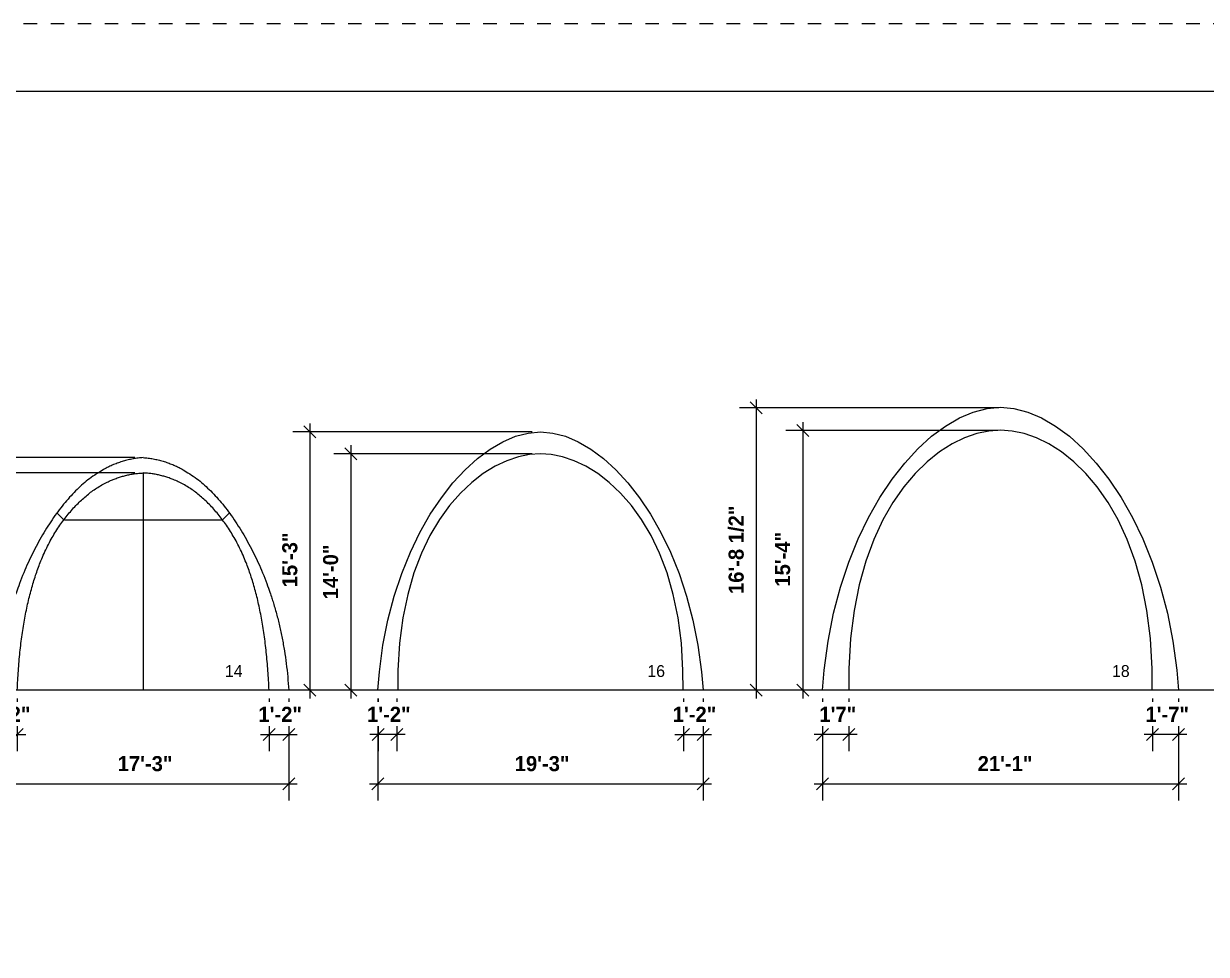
# Model space of a CAD drawing. Header units: inches. Extents: x -101.2 to -65.2, y -5883.2 to -5859.2.
# Drawn here: x -83.15 to -74.4, y -5866.11 to -5859.23 of the extents above; entities that cross this region are included whole.
import ezdxf

# ---------------------------------------------------------------- set-up
doc = ezdxf.new("R2010")
doc.units = ezdxf.units.IN
doc.header["$LTSCALE"] = 0.2
doc.header["$MEASUREMENT"] = 0
doc.header["$PDMODE"] = 1
doc.header["$PDSIZE"] = -2
doc.linetypes.add('STYLE_11', pattern=[0.46875, 0.3125, -0.15625])
doc.layers.get('0').update_dxf_attribs({"lineweight": 0})
for name, color, linetype, lineweight in [('ARCHES', 7, 'Continuous', 0), ('Dimension', 7, 'Continuous', 0), ('None', 7, 'Continuous', 0)]:
    doc.layers.add(name, color=color, linetype=linetype, lineweight=lineweight)
doc.styles.add('CityBlueprint', font='cityb___.ttf')
doc.styles.add('Tw Cen MT', font='')
doc.styles.get('Tw Cen MT').set_extended_font_data('Tw Cen MT')
doc.dimstyles.new('Arch', dxfattribs={"dimtxt": 0.111581, "dimasz": 0.088379, "dimexe": 0.125, "dimexo": 0.0625, "dimgap": 0.0625, "dimtad": 1, "dimdec": 3, "dimzin": 15, "dimdsep": 46, "dimlunit": 4, "dimtxsty": 'CityBlueprint', "dimblk": 'VW_SLASH', "dimcen": 0, "dimdle": 0.0625, "dimazin": 0, "dimtfac": 1, "dimtdec": 3, "dimtix": 1, "dimtmove": 0, "dimatfit": 0, "dimldrblk": 'VW_FILLEDARROW', "dimfxl": 1, "dimfrac": 2, "dimtolj": 1, "dimtzin": 15, "dimarcsym": 0})

# ---------------------------------------------------------------- blocks, each defined once
blk = doc.blocks.new('Group')
at = {"layer": 'None', "color": 2, "linetype": 'STYLE_11', "lineweight": 0}
blk.add_lwpolyline([(-27.7379, 20.5534), (8.2621, 20.5534), (8.2621, -3.4466), (-27.7379, -3.4466)], close=True, dxfattribs=at)
at = {"layer": 'None', "color": 8, "linetype": 'Continuous', "lineweight": 0}
blk.add_lwpolyline([(-26.7379, 20.0534), (6.0121, 20.0534), (6.0121, -2.9466), (-26.7379, -2.9466)], close=True, dxfattribs=at)
blk = doc.blocks.new('Group-1')
at = {"layer": 'None', "color": 4}
blk.add_blockref('Group', (0, 0), dxfattribs=at)
blk = doc.blocks.new('*D35')
at = {"layer": 'Defpoints', "color": 0, "lineweight": 0, "transparency": 16777216}
for p in [(-953.38, 1500.04), (-746.57, 1500.04), (-953.38, 1433.54)]:
    blk.add_point(p, dxfattribs=at)
at = {"layer": 'Dimension', "color": 0, "linetype": 'Continuous', "lineweight": -2, "transparency": 16777216}
for p, q in [((-953.38, 1494.04), (-953.38, 1421.54)), ((-746.57, 1494.04), (-746.57, 1421.54)), ((-959.38, 1433.54), (-953.38, 1433.54)), ((-953.38, 1433.54), (-746.57, 1433.54)), ((-746.57, 1433.54), (-740.57, 1433.54))]:
    blk.add_line(p, q, dxfattribs=at)
at = {"layer": 'Dimension', "color": 7, "linetype": 'Continuous', "lineweight": -2, "transparency": 16777216}
for p, q in [((-949.14, 1437.78), (-957.62, 1429.29)), ((-750.81, 1429.29), (-742.33, 1437.78))]:
    blk.add_line(p, q, dxfattribs=at)
at = {"color": 0, "linetype": 'Continuous', "lineweight": -2, "transparency": 16777216}
blk.add_wipeout([(-868.04, 1439.54), (-831.91, 1439.54), (-831.91, 1456.6), (-868.04, 1456.6)], dxfattribs=at).dxf.layer = 'Dimension'
at = {"layer": 'Dimension', "color": 0, "transparency": 16777216, "insert": (-868.04, 1453.18), "char_height": 10.712, "attachment_point": 1, "line_spacing_factor": 0.959794, "style": 'CityBlueprint'}
blk.add_mtext('17\'-3"', dxfattribs=at)
blk = doc.blocks.new('VW_FILLEDARROW')
at = {"color": 0, "lineweight": -2}
blk.add_solid([(0, 0), (0, 0), (0, 0)], dxfattribs=at)
blk = doc.blocks.new('VW_SLASH')
at = {"color": 0, "linetype": 'ByBlock', "lineweight": -2}
blk.add_line((0, 0), (-1, 0), dxfattribs=at)
at = {"color": 7, "linetype": 'ByBlock', "lineweight": -2}
blk.add_line((0, 0), (0, 0), dxfattribs=at)
blk = doc.blocks.new('*D36')
at = {"layer": 'Defpoints', "color": 0, "lineweight": 0, "transparency": 16777216}
for p in [(-953.38, 1500.04), (-939.38, 1500.04), (-953.38, 1468.54)]:
    blk.add_point(p, dxfattribs=at)
at = {"layer": 'Dimension', "color": 0, "linetype": 'Continuous', "lineweight": -2, "transparency": 16777216}
for p, q in [((-953.38, 1494.04), (-953.38, 1456.54)), ((-939.38, 1494.04), (-939.38, 1456.54)), ((-959.38, 1468.54), (-953.38, 1468.54)), ((-953.38, 1468.54), (-939.38, 1468.54)), ((-939.38, 1468.54), (-933.38, 1468.54))]:
    blk.add_line(p, q, dxfattribs=at)
at = {"layer": 'Dimension', "color": 7, "linetype": 'Continuous', "lineweight": -2, "transparency": 16777216}
for p, q in [((-949.14, 1472.78), (-957.62, 1464.29)), ((-943.62, 1464.29), (-935.14, 1472.78))]:
    blk.add_line(p, q, dxfattribs=at)
at = {"color": 0, "linetype": 'Continuous', "lineweight": -2, "transparency": 16777216}
blk.add_wipeout([(-960.92, 1474.54), (-931.85, 1474.54), (-931.85, 1491.6), (-960.92, 1491.6)], dxfattribs=at).dxf.layer = 'Dimension'
at = {"layer": 'Dimension', "color": 0, "transparency": 16777216, "insert": (-960.92, 1488.18), "char_height": 10.712, "attachment_point": 1, "line_spacing_factor": 0.959794, "style": 'CityBlueprint'}
blk.add_mtext('1\'-2"', dxfattribs=at)
blk = doc.blocks.new('*D37')
at = {"layer": 'Defpoints', "color": 0, "lineweight": 0, "transparency": 16777216}
for p in [(-760.57, 1500.04), (-746.57, 1500.04), (-760.57, 1468.54)]:
    blk.add_point(p, dxfattribs=at)
at = {"layer": 'Dimension', "color": 0, "linetype": 'Continuous', "lineweight": -2, "transparency": 16777216}
for p, q in [((-760.57, 1494.04), (-760.57, 1456.54)), ((-746.57, 1494.04), (-746.57, 1456.54)), ((-766.57, 1468.54), (-760.57, 1468.54)), ((-760.57, 1468.54), (-746.57, 1468.54)), ((-746.57, 1468.54), (-740.57, 1468.54))]:
    blk.add_line(p, q, dxfattribs=at)
at = {"layer": 'Dimension', "color": 7, "linetype": 'Continuous', "lineweight": -2, "transparency": 16777216}
for p, q in [((-756.33, 1472.78), (-764.81, 1464.29)), ((-750.81, 1464.29), (-742.33, 1472.78))]:
    blk.add_line(p, q, dxfattribs=at)
at = {"color": 0, "linetype": 'Continuous', "lineweight": -2, "transparency": 16777216}
blk.add_wipeout([(-768.1, 1474.54), (-739.04, 1474.54), (-739.04, 1491.6), (-768.1, 1491.6)], dxfattribs=at).dxf.layer = 'Dimension'
at = {"layer": 'Dimension', "color": 0, "transparency": 16777216, "insert": (-768.1, 1488.18), "char_height": 10.712, "attachment_point": 1, "line_spacing_factor": 0.959794, "style": 'CityBlueprint'}
blk.add_mtext('1\'-2"', dxfattribs=at)
blk = doc.blocks.new('*D38')
at = {"layer": 'Defpoints', "color": 0, "lineweight": 0, "transparency": 16777216}
for p in [(-849.98, 1665.1), (-993.56, 1500.04), (-953.38, 1500.04)]:
    blk.add_point(p, dxfattribs=at)
at = {"layer": 'Dimension', "color": 0, "linetype": 'Continuous', "lineweight": -2, "transparency": 16777216}
for p, q in [((-855.98, 1665.1), (-1005.56, 1665.1)), ((-993.56, 1665.1), (-993.56, 1671.1)), ((-993.56, 1500.04), (-993.56, 1665.1)), ((-959.38, 1500.04), (-1005.56, 1500.04)), ((-993.56, 1494.04), (-993.56, 1500.04))]:
    blk.add_line(p, q, dxfattribs=at)
at = {"layer": 'Dimension', "color": 7, "linetype": 'Continuous', "lineweight": -2, "transparency": 16777216}
for p, q in [((-989.31, 1660.85), (-997.8, 1669.34)), ((-997.8, 1504.28), (-989.31, 1495.79))]:
    blk.add_line(p, q, dxfattribs=at)
at = {"color": 0, "linetype": 'Continuous', "lineweight": -2, "transparency": 16777216}
blk.add_wipeout([(-999.56, 1564.3), (-999.56, 1600.83), (-1016.62, 1600.83), (-1016.62, 1564.3)], dxfattribs=at).dxf.layer = 'Dimension'
at = {"layer": 'Dimension', "color": 0, "transparency": 16777216, "insert": (-1013.2, 1564.3), "char_height": 10.712, "attachment_point": 1, "rotation": 90, "line_spacing_factor": 0.959794, "style": 'CityBlueprint'}
blk.add_mtext('13\'-9"', dxfattribs=at)
blk = doc.blocks.new('*D39')
at = {"layer": 'Defpoints', "color": 0, "lineweight": 0, "transparency": 16777216}
for p in [(-965.56, 1654.17), (-849.98, 1654.17), (-953.38, 1500.04)]:
    blk.add_point(p, dxfattribs=at)
at = {"layer": 'Dimension', "color": 7, "linetype": 'Continuous', "lineweight": -2, "transparency": 16777216}
for p, q in [((-961.31, 1649.92), (-969.8, 1658.41)), ((-969.8, 1504.28), (-961.31, 1495.79))]:
    blk.add_line(p, q, dxfattribs=at)
at = {"layer": 'Dimension', "color": 0, "linetype": 'Continuous', "lineweight": -2, "transparency": 16777216}
for p, q in [((-965.56, 1660.17), (-965.56, 1654.17)), ((-855.98, 1654.17), (-977.56, 1654.17)), ((-965.56, 1654.17), (-965.56, 1500.04)), ((-959.38, 1500.04), (-977.56, 1500.04)), ((-965.56, 1500.04), (-965.56, 1494.04))]:
    blk.add_line(p, q, dxfattribs=at)
at = {"color": 0, "linetype": 'Continuous', "lineweight": -2, "transparency": 16777216}
blk.add_wipeout([(-971.56, 1555.83), (-971.56, 1598.37), (-988.62, 1598.37), (-988.62, 1555.83)], dxfattribs=at).dxf.layer = 'Dimension'
at = {"layer": 'Dimension', "color": 0, "transparency": 16777216, "insert": (-985.2, 1555.83), "char_height": 10.712, "attachment_point": 1, "rotation": 90, "line_spacing_factor": 0.959794, "style": 'CityBlueprint'}
blk.add_mtext('12\'-10"', dxfattribs=at)
blk = doc.blocks.new('*D40')
at = {"layer": 'Defpoints', "color": 0, "lineweight": 0, "transparency": 16777216}
for p in [(-683.29, 1500.04), (-452.31, 1500.04), (-683.29, 1433.54)]:
    blk.add_point(p, dxfattribs=at)
at = {"layer": 'Dimension', "color": 0, "linetype": 'Continuous', "lineweight": -2, "transparency": 16777216}
for p, q in [((-683.29, 1494.04), (-683.29, 1421.54)), ((-452.31, 1494.04), (-452.31, 1421.54)), ((-689.29, 1433.54), (-683.29, 1433.54)), ((-683.29, 1433.54), (-452.31, 1433.54)), ((-452.31, 1433.54), (-446.31, 1433.54))]:
    blk.add_line(p, q, dxfattribs=at)
at = {"layer": 'Dimension', "color": 7, "linetype": 'Continuous', "lineweight": -2, "transparency": 16777216}
for p, q in [((-679.05, 1437.78), (-687.53, 1429.29)), ((-456.55, 1429.29), (-448.07, 1437.78))]:
    blk.add_line(p, q, dxfattribs=at)
at = {"color": 0, "linetype": 'Continuous', "lineweight": -2, "transparency": 16777216}
blk.add_wipeout([(-586.07, 1439.54), (-549.54, 1439.54), (-549.54, 1456.6), (-586.07, 1456.6)], dxfattribs=at).dxf.layer = 'Dimension'
at = {"layer": 'Dimension', "color": 0, "transparency": 16777216, "insert": (-586.07, 1453.18), "char_height": 10.712, "attachment_point": 1, "line_spacing_factor": 0.959794, "style": 'CityBlueprint'}
blk.add_mtext('19\'-3"', dxfattribs=at)
blk = doc.blocks.new('*D41')
at = {"layer": 'Defpoints', "color": 0, "lineweight": 0, "transparency": 16777216}
for p in [(-683.05, 1500.04), (-669.79, 1500.04), (-669.79, 1468.54)]:
    blk.add_point(p, dxfattribs=at)
at = {"layer": 'Dimension', "color": 0, "linetype": 'Continuous', "lineweight": -2, "transparency": 16777216}
for p, q in [((-683.05, 1494.04), (-683.05, 1456.54)), ((-669.79, 1494.04), (-669.79, 1456.54)), ((-683.05, 1468.54), (-689.05, 1468.54)), ((-669.79, 1468.54), (-683.05, 1468.54)), ((-663.79, 1468.54), (-669.79, 1468.54))]:
    blk.add_line(p, q, dxfattribs=at)
at = {"layer": 'Dimension', "color": 7, "linetype": 'Continuous', "lineweight": -2, "transparency": 16777216}
for p, q in [((-678.81, 1472.78), (-687.29, 1464.29)), ((-674.03, 1464.29), (-665.55, 1472.78))]:
    blk.add_line(p, q, dxfattribs=at)
at = {"color": 0, "linetype": 'Continuous', "lineweight": -2, "transparency": 16777216}
blk.add_wipeout([(-690.95, 1474.54), (-661.89, 1474.54), (-661.89, 1491.6), (-690.95, 1491.6)], dxfattribs=at).dxf.layer = 'Dimension'
at = {"layer": 'Dimension', "color": 0, "transparency": 16777216, "insert": (-690.95, 1488.18), "char_height": 10.712, "attachment_point": 1, "line_spacing_factor": 0.959794, "style": 'CityBlueprint'}
blk.add_mtext('1\'-2"', dxfattribs=at)
blk = doc.blocks.new('*D42')
at = {"layer": 'Defpoints', "color": 0, "lineweight": 0, "transparency": 16777216}
for p in [(-466.31, 1500.04), (-452.31, 1500.04), (-466.31, 1468.54)]:
    blk.add_point(p, dxfattribs=at)
at = {"layer": 'Dimension', "color": 0, "linetype": 'Continuous', "lineweight": -2, "transparency": 16777216}
for p, q in [((-466.31, 1494.04), (-466.31, 1456.54)), ((-452.31, 1494.04), (-452.31, 1456.54)), ((-472.31, 1468.54), (-466.31, 1468.54)), ((-466.31, 1468.54), (-452.31, 1468.54)), ((-452.31, 1468.54), (-446.31, 1468.54))]:
    blk.add_line(p, q, dxfattribs=at)
at = {"layer": 'Dimension', "color": 7, "linetype": 'Continuous', "lineweight": -2, "transparency": 16777216}
for p, q in [((-462.07, 1472.78), (-470.56, 1464.29)), ((-456.55, 1464.29), (-448.07, 1472.78))]:
    blk.add_line(p, q, dxfattribs=at)
at = {"color": 0, "linetype": 'Continuous', "lineweight": -2, "transparency": 16777216}
blk.add_wipeout([(-473.85, 1474.54), (-444.78, 1474.54), (-444.78, 1491.6), (-473.85, 1491.6)], dxfattribs=at).dxf.layer = 'Dimension'
at = {"layer": 'Dimension', "color": 0, "transparency": 16777216, "insert": (-473.85, 1488.18), "char_height": 10.712, "attachment_point": 1, "line_spacing_factor": 0.959794, "style": 'CityBlueprint'}
blk.add_mtext('1\'-2"', dxfattribs=at)
blk = doc.blocks.new('*D43')
at = {"layer": 'Defpoints', "color": 0, "lineweight": 0, "transparency": 16777216}
for p in [(-731.56, 1683.29), (-567.8, 1683.29), (-683.29, 1500.04)]:
    blk.add_point(p, dxfattribs=at)
at = {"layer": 'Dimension', "color": 0, "linetype": 'Continuous', "lineweight": -2, "transparency": 16777216}
for p, q in [((-731.56, 1689.29), (-731.56, 1683.29)), ((-573.8, 1683.29), (-743.56, 1683.29)), ((-731.56, 1683.29), (-731.56, 1500.04)), ((-689.29, 1500.04), (-743.56, 1500.04)), ((-731.56, 1500.04), (-731.56, 1494.04))]:
    blk.add_line(p, q, dxfattribs=at)
at = {"layer": 'Dimension', "color": 7, "linetype": 'Continuous', "lineweight": -2, "transparency": 16777216}
for p, q in [((-727.31, 1679.05), (-735.8, 1687.53)), ((-735.8, 1504.28), (-727.31, 1495.79))]:
    blk.add_line(p, q, dxfattribs=at)
at = {"color": 0, "linetype": 'Continuous', "lineweight": -2, "transparency": 16777216}
blk.add_wipeout([(-737.56, 1573), (-737.56, 1610.33), (-754.62, 1610.33), (-754.62, 1573)], dxfattribs=at).dxf.layer = 'Dimension'
at = {"layer": 'Dimension', "color": 0, "transparency": 16777216, "insert": (-751.2, 1573), "char_height": 10.712, "attachment_point": 1, "rotation": 90, "line_spacing_factor": 0.959794, "style": 'CityBlueprint'}
blk.add_mtext('15\'-3"', dxfattribs=at)
blk = doc.blocks.new('*D44')
at = {"layer": 'Defpoints', "color": 0, "lineweight": 0, "transparency": 16777216}
for p in [(-702.56, 1667.81), (-567.8, 1667.81), (-683.29, 1500.04)]:
    blk.add_point(p, dxfattribs=at)
at = {"layer": 'Dimension', "color": 7, "linetype": 'Continuous', "lineweight": -2, "transparency": 16777216}
for p, q in [((-698.31, 1663.56), (-706.8, 1672.05)), ((-706.8, 1504.28), (-698.31, 1495.79))]:
    blk.add_line(p, q, dxfattribs=at)
at = {"layer": 'Dimension', "color": 0, "linetype": 'Continuous', "lineweight": -2, "transparency": 16777216}
for p, q in [((-702.56, 1673.81), (-702.56, 1667.81)), ((-573.8, 1667.81), (-714.56, 1667.81)), ((-702.56, 1667.81), (-702.56, 1500.04)), ((-689.29, 1500.04), (-714.56, 1500.04)), ((-702.56, 1500.04), (-702.56, 1494.04))]:
    blk.add_line(p, q, dxfattribs=at)
at = {"color": 0, "linetype": 'Continuous', "lineweight": -2, "transparency": 16777216}
blk.add_wipeout([(-708.56, 1564.45), (-708.56, 1603.39), (-725.62, 1603.39), (-725.62, 1564.45)], dxfattribs=at).dxf.layer = 'Dimension'
at = {"layer": 'Dimension', "color": 0, "transparency": 16777216, "insert": (-722.2, 1564.45), "char_height": 10.712, "attachment_point": 1, "rotation": 90, "line_spacing_factor": 0.959794, "style": 'CityBlueprint'}
blk.add_mtext('14\'-0"', dxfattribs=at)
blk = doc.blocks.new('*D45')
at = {"layer": 'Defpoints', "color": 0, "lineweight": 0, "transparency": 16777216}
for p in [(-414.56, 1700.4), (-236.32, 1700.4), (-367.5, 1500.04)]:
    blk.add_point(p, dxfattribs=at)
at = {"layer": 'Dimension', "color": 0, "linetype": 'Continuous', "lineweight": -2, "transparency": 16777216}
for p, q in [((-414.56, 1706.4), (-414.56, 1700.4)), ((-242.32, 1700.4), (-426.56, 1700.4)), ((-414.56, 1700.4), (-414.56, 1500.04)), ((-373.5, 1500.04), (-426.56, 1500.04)), ((-414.56, 1500.04), (-414.56, 1494.04))]:
    blk.add_line(p, q, dxfattribs=at)
at = {"layer": 'Dimension', "color": 7, "linetype": 'Continuous', "lineweight": -2, "transparency": 16777216}
for p, q in [((-410.31, 1696.16), (-418.8, 1704.64)), ((-418.8, 1504.28), (-410.31, 1495.79))]:
    blk.add_line(p, q, dxfattribs=at)
at = {"color": 0, "linetype": 'Continuous', "lineweight": -2, "transparency": 16777216}
blk.add_wipeout([(-420.56, 1568.22), (-420.56, 1632.22), (-437.62, 1632.22), (-437.62, 1568.22)], dxfattribs=at).dxf.layer = 'Dimension'
at = {"layer": 'Dimension', "color": 0, "transparency": 16777216, "insert": (-434.2, 1568.22), "char_height": 10.712, "attachment_point": 1, "rotation": 90, "line_spacing_factor": 0.959794, "style": 'CityBlueprint'}
blk.add_mtext('16\'-8 1/2"', dxfattribs=at)
blk = doc.blocks.new('*D46')
at = {"layer": 'Defpoints', "color": 0, "lineweight": 0, "transparency": 16777216}
for p in [(-381.56, 1684.24), (-237.01, 1684.24), (-367.5, 1500.04)]:
    blk.add_point(p, dxfattribs=at)
at = {"layer": 'Dimension', "color": 7, "linetype": 'Continuous', "lineweight": -2, "transparency": 16777216}
for p, q in [((-377.31, 1680), (-385.8, 1688.48)), ((-385.8, 1504.28), (-377.31, 1495.79))]:
    blk.add_line(p, q, dxfattribs=at)
at = {"layer": 'Dimension', "color": 0, "linetype": 'Continuous', "lineweight": -2, "transparency": 16777216}
for p, q in [((-381.56, 1690.24), (-381.56, 1684.24)), ((-243.01, 1684.24), (-393.56, 1684.24)), ((-381.56, 1684.24), (-381.56, 1500.04)), ((-373.5, 1500.04), (-393.56, 1500.04)), ((-381.56, 1500.04), (-381.56, 1494.04))]:
    blk.add_line(p, q, dxfattribs=at)
at = {"color": 0, "linetype": 'Continuous', "lineweight": -2, "transparency": 16777216}
blk.add_wipeout([(-387.56, 1573.47), (-387.56, 1610.8), (-404.62, 1610.8), (-404.62, 1573.47)], dxfattribs=at).dxf.layer = 'Dimension'
at = {"layer": 'Dimension', "color": 0, "transparency": 16777216, "insert": (-401.2, 1573.47), "char_height": 10.712, "attachment_point": 1, "rotation": 90, "line_spacing_factor": 0.959794, "style": 'CityBlueprint'}
blk.add_mtext('15\'-4"', dxfattribs=at)
blk = doc.blocks.new('*D47')
at = {"layer": 'Defpoints', "color": 0, "lineweight": 0, "transparency": 16777216}
for p in [(-367.5, 1500.04), (-114.71, 1500.04), (-367.5, 1433.54)]:
    blk.add_point(p, dxfattribs=at)
at = {"layer": 'Dimension', "color": 0, "linetype": 'Continuous', "lineweight": -2, "transparency": 16777216}
for p, q in [((-367.5, 1494.04), (-367.5, 1421.54)), ((-114.71, 1494.04), (-114.71, 1421.54)), ((-373.5, 1433.54), (-367.5, 1433.54)), ((-367.5, 1433.54), (-114.71, 1433.54)), ((-114.71, 1433.54), (-108.71, 1433.54))]:
    blk.add_line(p, q, dxfattribs=at)
at = {"layer": 'Dimension', "color": 7, "linetype": 'Continuous', "lineweight": -2, "transparency": 16777216}
for p, q in [((-363.26, 1437.78), (-371.74, 1429.29)), ((-118.95, 1429.29), (-110.46, 1437.78))]:
    blk.add_line(p, q, dxfattribs=at)
at = {"color": 0, "linetype": 'Continuous', "lineweight": -2, "transparency": 16777216}
blk.add_wipeout([(-257.3, 1439.54), (-224.9, 1439.54), (-224.9, 1456.6), (-257.3, 1456.6)], dxfattribs=at).dxf.layer = 'Dimension'
at = {"layer": 'Dimension', "color": 0, "transparency": 16777216, "insert": (-257.3, 1453.18), "char_height": 10.712, "attachment_point": 1, "line_spacing_factor": 0.959794, "style": 'CityBlueprint'}
blk.add_mtext('21\'-1"', dxfattribs=at)
blk = doc.blocks.new('*D48')
at = {"layer": 'Defpoints', "color": 0, "lineweight": 0, "transparency": 16777216}
for p in [(-367.5, 1500.04), (-348.83, 1500.04), (-348.83, 1468.54)]:
    blk.add_point(p, dxfattribs=at)
at = {"layer": 'Dimension', "color": 0, "linetype": 'Continuous', "lineweight": -2, "transparency": 16777216}
for p, q in [((-367.5, 1494.04), (-367.5, 1456.54)), ((-348.83, 1494.04), (-348.83, 1456.54)), ((-367.5, 1468.54), (-373.5, 1468.54)), ((-348.83, 1468.54), (-367.5, 1468.54)), ((-342.83, 1468.54), (-348.83, 1468.54))]:
    blk.add_line(p, q, dxfattribs=at)
at = {"layer": 'Dimension', "color": 7, "linetype": 'Continuous', "lineweight": -2, "transparency": 16777216}
for p, q in [((-363.26, 1472.78), (-371.74, 1464.29)), ((-353.07, 1464.29), (-344.59, 1472.78))]:
    blk.add_line(p, q, dxfattribs=at)
at = {"color": 0, "linetype": 'Continuous', "lineweight": -2, "transparency": 16777216}
blk.add_wipeout([(-369.7, 1474.54), (-346.63, 1474.54), (-346.63, 1491.6), (-369.7, 1491.6)], dxfattribs=at).dxf.layer = 'Dimension'
at = {"layer": 'Dimension', "color": 0, "transparency": 16777216, "insert": (-369.7, 1488.18), "char_height": 10.712, "attachment_point": 1, "line_spacing_factor": 0.959794, "style": 'CityBlueprint'}
blk.add_mtext('1\'7"', dxfattribs=at)
blk = doc.blocks.new('*D49')
at = {"layer": 'Defpoints', "color": 0, "lineweight": 0, "transparency": 16777216}
for p in [(-133.05, 1500.04), (-114.71, 1500.04), (-114.71, 1468.54)]:
    blk.add_point(p, dxfattribs=at)
at = {"layer": 'Dimension', "color": 0, "linetype": 'Continuous', "lineweight": -2, "transparency": 16777216}
for p, q in [((-133.05, 1494.04), (-133.05, 1456.54)), ((-114.71, 1494.04), (-114.71, 1456.54)), ((-133.05, 1468.54), (-139.05, 1468.54)), ((-114.71, 1468.54), (-133.05, 1468.54)), ((-108.71, 1468.54), (-114.71, 1468.54))]:
    blk.add_line(p, q, dxfattribs=at)
at = {"layer": 'Dimension', "color": 7, "linetype": 'Continuous', "lineweight": -2, "transparency": 16777216}
for p, q in [((-128.81, 1472.78), (-137.29, 1464.29)), ((-118.95, 1464.29), (-110.46, 1472.78))]:
    blk.add_line(p, q, dxfattribs=at)
at = {"color": 0, "linetype": 'Continuous', "lineweight": -2, "transparency": 16777216}
blk.add_wipeout([(-138.14, 1474.54), (-109.61, 1474.54), (-109.61, 1491.6), (-138.14, 1491.6)], dxfattribs=at).dxf.layer = 'Dimension'
at = {"layer": 'Dimension', "color": 0, "transparency": 16777216, "insert": (-138.14, 1488.18), "char_height": 10.712, "attachment_point": 1, "line_spacing_factor": 0.959794, "style": 'CityBlueprint'}
blk.add_mtext('1\'-7"', dxfattribs=at)
blk = doc.blocks.new('Group-2')
at = {"color": 250, "linetype": 'Continuous', "lineweight": 0}
for p, q in [((-849.9757, 1654.1655), (-849.9757, 1500.0354)), ((-910.9662, 1625.6278), (-906.0165, 1620.6781)), ((-788.9853, 1625.6278), (-793.935, 1620.6781)), ((-793.9477, 1620.6655), (-905.8435, 1620.6655)), ((382.4445, 1500.0354), (-2485.5555, 1500.0354))]:
    blk.add_line(p, q, dxfattribs=at)
for points in [[(-849.9757, 1665.0954), (-889.7296, 1662.1278), (-949.2296, 1564.6278), (-953.3819, 1500.0354)], [(-849.9757, 1665.0954), (-810.2219, 1662.1278), (-750.7219, 1564.6278), (-746.5696, 1500.0354)], [(-939.3819, 1500.0354), (-936.2296, 1575.6278), (-885.9796, 1652.3778), (-849.9757, 1654.1655)], [(-760.5696, 1500.0354), (-763.7219, 1575.6278), (-813.9719, 1652.3778), (-849.9757, 1654.1655)]]:
    blk.add_open_spline(points, degree=2, dxfattribs=at)
at = {"layer": 'ARCHES', "color": 250, "lineweight": 0}
for points in [[(-241.0998, 1700.8321), (-231.5424, 1699.9702), (-221.7754, 1697.4199), (-211.8933, 1693.2346), (-201.9903, 1687.4673), (-192.1609, 1680.1716), (-182.4994, 1671.4004), (-173.1002, 1661.2073), (-164.0576, 1649.6453), (-155.4661, 1636.7677), (-147.4199, 1622.6279), (-140.0135, 1607.279), (-133.3412, 1590.7743), (-127.4974, 1573.1672), (-122.5764, 1554.5107), (-118.6726, 1534.8582), (-115.8805, 1514.263), (-114.7053, 1500.0354), (-115.0232, 1500.0354), (-115.6804, 1500.0354), (-116.6286, 1500.0354), (-117.8193, 1500.0354), (-119.2039, 1500.0354), (-120.7339, 1500.0354), (-122.3609, 1500.0354), (-124.0365, 1500.0354), (-125.712, 1500.0354), (-127.339, 1500.0354), (-128.8691, 1500.0354), (-130.2536, 1500.0354), (-131.4443, 1500.0354), (-132.3925, 1500.0354), (-133.0498, 1500.0354), (-133.3676, 1500.0354), (-133.4288, 1515.1822), (-134.639, 1536.589), (-137.1278, 1556.441), (-140.7789, 1574.7622), (-145.476, 1591.5766), (-151.1028, 1606.9081), (-157.5431, 1620.7806), (-164.6804, 1633.2182), (-172.3986, 1644.2448), (-180.5814, 1653.8845), (-189.1124, 1662.161), (-197.8754, 1669.0985), (-206.7541, 1674.7209), (-215.6322, 1679.0522), (-224.3933, 1682.1162), (-232.9213, 1683.9371), (-241.0998, 1684.5387), (-249.2783, 1683.9371), (-257.8062, 1682.1162), (-266.5672, 1679.0522), (-275.4451, 1674.7209), (-284.3235, 1669.0985), (-293.0863, 1662.161), (-301.6172, 1653.8845), (-309.7997, 1644.2448), (-317.5178, 1633.2182), (-324.6551, 1620.7806), (-331.0953, 1606.9081), (-336.7221, 1591.5766), (-341.4193, 1574.7622), (-345.0706, 1556.441), (-347.5597, 1536.589), (-348.7704, 1515.1822), (-348.832, 1500.0354), (-349.1499, 1500.0354), (-349.8073, 1500.0354), (-350.7556, 1500.0354), (-351.9465, 1500.0354), (-353.3313, 1500.0354), (-354.8617, 1500.0354), (-356.489, 1500.0354), (-358.1648, 1500.0354), (-359.8406, 1500.0354), (-361.4679, 1500.0354), (-362.9983, 1500.0354), (-364.3831, 1500.0354), (-365.574, 1500.0354), (-366.5223, 1500.0354), (-367.1797, 1500.0354), (-367.4977, 1500.0354), (-366.3218, 1514.263), (-363.5287, 1534.8582), (-359.6243, 1554.5107), (-354.7029, 1573.1672), (-348.8588, 1590.7743), (-342.1864, 1607.279), (-334.7799, 1622.6279), (-326.7339, 1636.7677), (-318.1425, 1649.6453), (-309.1001, 1661.2073), (-299.701, 1671.4004), (-290.0397, 1680.1716), (-280.2103, 1687.4673), (-270.3073, 1693.2346), (-260.425, 1697.4199), (-250.6577, 1699.9702)], [(-567.802, 1683.2888), (-559.0693, 1682.5021), (-550.1452, 1680.1746), (-541.116, 1676.3549), (-532.0677, 1671.0915), (-523.0867, 1664.4331), (-514.2591, 1656.4282), (-505.6711, 1647.1255), (-497.4091, 1636.5736), (-489.5591, 1624.8211), (-482.2074, 1611.9166), (-475.4402, 1597.9087), (-469.3438, 1582.8461), (-464.0042, 1566.7773), (-459.5079, 1549.7509), (-455.9409, 1531.8155), (-453.3895, 1513.0199), (-452.3122, 1500.0354), (-452.5548, 1500.0354), (-453.0564, 1500.0354), (-453.7801, 1500.0354), (-454.6887, 1500.0354), (-455.7454, 1500.0354), (-456.9132, 1500.0354), (-458.1549, 1500.0354), (-459.4336, 1500.0354), (-460.7123, 1500.0354), (-461.9541, 1500.0354), (-463.1218, 1500.0354), (-464.1785, 1500.0354), (-465.0872, 1500.0354), (-465.8108, 1500.0354), (-466.3124, 1500.0354), (-466.555, 1500.0354), (-466.6088, 1513.8087), (-467.7465, 1533.2741), (-470.0858, 1551.3258), (-473.5174, 1567.9855), (-477.932, 1583.2749), (-483.2204, 1597.2159), (-489.2732, 1609.8303), (-495.9812, 1621.1399), (-503.235, 1631.1664), (-510.9255, 1639.9317), (-518.9432, 1647.4576), (-527.1789, 1653.7658), (-535.5233, 1658.8782), (-543.867, 1662.8166), (-552.101, 1665.6027), (-560.1157, 1667.2584), (-567.802, 1667.8054), (-575.4882, 1667.2584), (-583.5028, 1665.6027), (-591.7366, 1662.8166), (-600.0802, 1658.8782), (-608.4243, 1653.7658), (-616.6597, 1647.4576), (-624.6771, 1639.9317), (-632.3673, 1631.1664), (-639.6208, 1621.1399), (-646.3285, 1609.8303), (-652.381, 1597.2159), (-657.6691, 1583.2749), (-662.0836, 1567.9855), (-665.515, 1551.3258), (-667.8541, 1533.2741), (-668.9917, 1513.8087), (-669.0455, 1500.0354), (-669.2881, 1500.0354), (-669.7899, 1500.0354), (-670.5137, 1500.0354), (-671.4226, 1500.0354), (-672.4796, 1500.0354), (-673.6475, 1500.0354), (-674.8896, 1500.0354), (-676.1686, 1500.0354), (-677.4476, 1500.0354), (-678.6896, 1500.0354), (-679.8576, 1500.0354), (-680.9146, 1500.0354), (-681.8235, 1500.0354), (-682.5473, 1500.0354), (-683.049, 1500.0354), (-683.2917, 1500.0354), (-682.2144, 1513.0199), (-679.663, 1531.8155), (-676.096, 1549.7509), (-671.5996, 1566.7773), (-666.2601, 1582.8461), (-660.1637, 1597.9087), (-653.3965, 1611.9166), (-646.0448, 1624.8211), (-638.1948, 1636.5736), (-629.9327, 1647.1255), (-621.3448, 1656.4282), (-612.5172, 1664.4331), (-603.5362, 1671.0915), (-594.4879, 1676.3549), (-585.4587, 1680.1746), (-576.5346, 1682.5021)]]:
    blk.add_lwpolyline(points, close=True, dxfattribs=at)
at = {"layer": 'None', "color": 250, "char_height": 8.4375, "attachment_point": 1, "line_spacing_factor": 1.094749, "style": 'Tw Cen MT'}
for s, insert in [('14', (-791.9098, 1517.7396)), ('16', (-491.9098, 1517.7396)), ('18', (-161.9098, 1517.7396))]:
    blk.add_mtext(s, dxfattribs=dict(at, insert=insert))
at = {"layer": 'Dimension', "color": 250, "linetype": 'Continuous', "lineweight": 0}
dim = blk.add_linear_dim(base=(-953.3819, 1433.5354), p1=(-746.5696, 1500.0354), p2=(-953.3819, 1500.0354), text='17\'-3"', dimstyle='Arch', override={"dimtxt": 10.711806, "dimgap": 6, "dimpost": '<>', "dimtxsty": 'CityBlueprint', "dimtmove": 2}, dxfattribs=at)
dim.commit()
dim.dimension.update_dxf_attribs({"geometry": '*D35', "text_midpoint": (-849.9757, 1433.5354)})
dim = blk.add_linear_dim(base=(-683.29169, 1433.53544), p1=(-452.3122, 1500.03544), p2=(-683.29169, 1500.03544), dimstyle='Arch', override={"dimtxt": 10.711806, "dimgap": 6, "dimpost": '<>', "dimtxsty": 'CityBlueprint', "dimtmove": 2}, dxfattribs=at)
dim.commit()
dim.dimension.update_dxf_attribs({"geometry": '*D40', "text_midpoint": (-567.80194, 1433.53544)})
for base, p1, p2, picture, middle in [((-953.3819, 1468.5354), (-939.3819, 1500.0354), (-953.3819, 1500.0354), '*D36', (-946.3819, 1468.5354)), ((-760.5696, 1468.5354), (-746.5696, 1500.0354), (-760.5696, 1500.0354), '*D37', (-753.5696, 1468.5354)), ((-466.3124, 1468.5354), (-452.3122, 1500.0354), (-466.3124, 1500.0354), '*D42', (-459.3123, 1468.5354))]:
    dim = blk.add_linear_dim(base=base, p1=p1, p2=p2, dimstyle='Arch', override={"dimtxt": 10.711806, "dimgap": 6, "dimpost": '<>', "dimtxsty": 'CityBlueprint', "dimtmove": 2}, dxfattribs=at)
    dim.commit()
    dim.dimension.update_dxf_attribs({"geometry": picture, "text_midpoint": middle})
dim = blk.add_linear_dim(base=(-669.7899, 1468.5354), p1=(-683.049, 1500.0354), p2=(-669.7899, 1500.0354), text='1\'-2"', dimstyle='Arch', override={"dimtxt": 10.711806, "dimgap": 6, "dimpost": '<>', "dimtxsty": 'CityBlueprint', "dimtmove": 2}, dxfattribs=at)
dim.commit()
dim.dimension.update_dxf_attribs({"geometry": '*D41', "text_midpoint": (-676.4195, 1468.5354)})
for base, p1, p2, text, picture, middle in [((-414.5555, 1700.4012), (-367.4977, 1500.0354), (-236.3211, 1700.4012), '16\'-8 1/2"', '*D45', (-414.5555, 1600.2183)), ((-731.5555, 1683.2888), (-683.2917, 1500.0354), (-567.802, 1683.2888), '15\'-3"', '*D43', (-731.5555, 1591.6621))]:
    dim = blk.add_linear_dim(base=base, p1=p1, p2=p2, angle=90, text=text, dimstyle='Arch', override={"dimtxt": 10.711806, "dimgap": 6, "dimpost": '<>', "dimtxsty": 'CityBlueprint', "dimtmove": 2}, dxfattribs=at)
    dim.commit()
    dim.dimension.update_dxf_attribs({"geometry": picture, "text_midpoint": middle})
dim = blk.add_linear_dim(base=(-993.5555, 1500.0354), p1=(-849.9757, 1665.0954), p2=(-953.3819, 1500.0354), angle=90, dimstyle='Arch', override={"dimtxt": 10.711806, "dimgap": 6, "dimpost": '<>', "dimtxsty": 'CityBlueprint', "dimtmove": 2}, dxfattribs=at)
dim.commit()
dim.dimension.update_dxf_attribs({"geometry": '*D38', "text_midpoint": (-993.5555, 1582.5654)})
for base, p1, p2, text, picture, middle in [((-381.5555, 1684.2379), (-367.4977, 1500.0354), (-237.0106, 1684.2379), '15\'-4"', '*D46', (-381.5555, 1592.1367)), ((-702.5555, 1667.8054), (-683.2917, 1500.0354), (-567.802, 1667.8054), '14\'-0"', '*D44', (-702.5555, 1583.9204)), ((-965.5555, 1654.1655), (-953.3819, 1500.0354), (-849.9757, 1654.1655), '12\'-10"', '*D39', (-965.5555, 1577.1005))]:
    dim = blk.add_linear_dim(base=base, p1=p1, p2=p2, angle=90, text=text, dimstyle='Arch', override={"dimtxt": 10.711806, "dimgap": 6, "dimpost": '<>', "dimtxsty": 'CityBlueprint', "dimtmove": 2}, dxfattribs=at)
    dim.commit()
    dim.dimension.update_dxf_attribs({"geometry": picture, "text_midpoint": middle})
dim = blk.add_linear_dim(base=(-367.4977, 1433.5354), p1=(-114.7053, 1500.0354), p2=(-367.4977, 1500.0354), text='21\'-1"', dimstyle='Arch', override={"dimtxt": 10.711806, "dimgap": 6, "dimpost": '<>', "dimtxsty": 'CityBlueprint', "dimtmove": 2}, dxfattribs=at)
dim.commit()
dim.dimension.update_dxf_attribs({"geometry": '*D47', "text_midpoint": (-241.1015, 1433.5354)})
for base, p1, p2, text, picture, middle in [((-348.832, 1468.5354), (-367.4977, 1500.0354), (-348.832, 1500.0354), '1\'7"', '*D48', (-358.1648, 1468.5354)), ((-114.7053, 1468.5354), (-133.0498, 1500.0354), (-114.7053, 1500.0354), '1\'-7"', '*D49', (-123.8775, 1468.5354))]:
    dim = blk.add_linear_dim(base=base, p1=p1, p2=p2, text=text, dimstyle='Arch', override={"dimtxt": 10.711806, "dimgap": 6, "dimpost": '<>', "dimtxsty": 'CityBlueprint', "dimtmove": 2}, dxfattribs=at)
    dim.commit()
    dim.dimension.update_dxf_attribs({"geometry": picture, "text_midpoint": middle})

msp = doc.modelspace()

# ---------------------------------------------------------------- block references
at = {"layer": 'None', "color": 4}
msp.add_blockref('Group-1', (-73.415493, -5879.782977), dxfattribs=at)

# ---------------------------------------------------------------- next in the draw order: block references
at = {"layer": 'None', "color": 250, "xscale": 0.01041666666666667, "yscale": 0.01041666666666667, "zscale": 0.01041666666666667}
msp.add_blockref('Group-2', (-73.415493, -5879.782977), dxfattribs=at)

doc.saveas('drawing.dxf')
